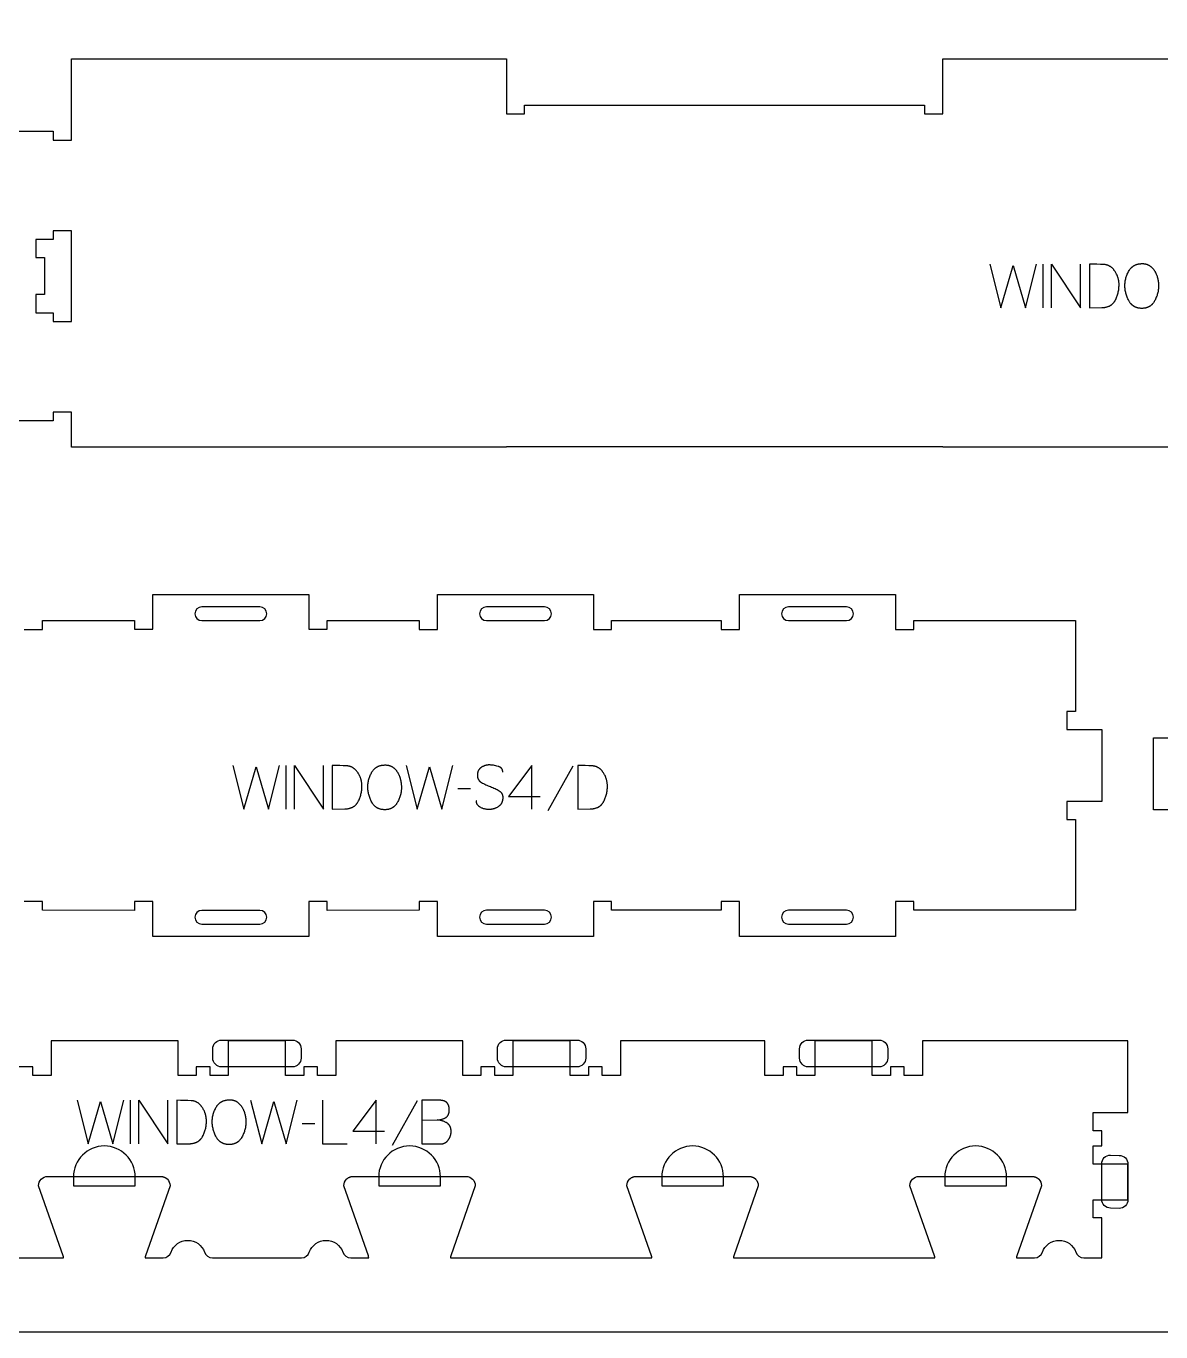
# Model space of a CAD drawing. Extents: x 0 to 4485, y 0 to 8771.
# Drawn here: x 813 to 1594, y 3763 to 4662 of the extents above; entities that cross this region are included whole.
import ezdxf

# ---------------------------------------------------------------- set-up
doc = ezdxf.new("R2010")
doc.units = 0
for name, color, linetype in [('0_SHEET_SPRUCEPLY_2440X122', 1, 'CONTINUOUS'), ('1_ANYTOOL_1MMDEEP_LABELS_S', 2, 'CONTINUOUS'), ('3_ANYTOOL_CUTTHROUGH_INSID', 4, 'CONTINUOUS'), ('4_ANYTOOL_CUTTHROUGH_OUTSI', 5, 'CONTINUOUS'), ('5_ANYTOOL_HALF_MILL_9MM_IN', 3, 'CONTINUOUS')]:
    doc.layers.add(name, color=color, linetype=linetype)

msp = doc.modelspace()

# ---------------------------------------------------------------- linework, layer by layer
at = {"layer": '0_SHEET_SPRUCEPLY_2440X122'}
msp.add_lwpolyline([(371.7, 4982.59), (371.7, 3762.59), (2811.7, 3762.59), (2811.7, 4982.59)], close=True, dxfattribs=at)
at = {"layer": '1_ANYTOOL_1MMDEEP_LABELS_S', "color": 2}
for points in [[(1476.33, 4498.04), (1484.04, 4468.04), (1492.49, 4497.14), (1500.97, 4468.04), (1508.47, 4498.04)], [(1512.84, 4498.04), (1512.84, 4468.04)], [(1518.84, 4468.04), (1518.84, 4498.04), (1538.9, 4468.04), (1538.9, 4498.04)], [(954.99, 4152.73), (962.7, 4122.73), (971.15, 4151.83), (979.63, 4122.73), (987.13, 4152.73)], [(991.5, 4152.73), (991.5, 4122.73)], [(997.5, 4122.73), (997.5, 4152.73), (1017.56, 4122.73), (1017.56, 4152.73)], [(1074.39, 4152.73), (1082.1, 4122.73), (1090.55, 4151.83), (1099.03, 4122.73), (1106.53, 4152.73)], [(1140.99, 4148.14), (1140.99, 4148.33), (1140.98, 4148.42), (1140.98, 4148.52), (1140.97, 4148.61), (1140.96, 4148.7), (1140.95, 4148.78), (1140.94, 4148.87), (1140.92, 4148.96), (1140.91, 4149.04), (1140.89, 4149.13), (1140.87, 4149.21), (1140.85, 4149.29), (1140.83, 4149.37), (1140.81, 4149.45), (1140.78, 4149.53), (1140.76, 4149.61), (1140.73, 4149.69), (1140.7, 4149.76), (1140.67, 4149.84), (1140.64, 4149.91), (1140.6, 4149.99), (1140.56, 4150.06), (1140.53, 4150.13), (1140.49, 4150.2), (1140.45, 4150.27), (1140.4, 4150.34), (1140.36, 4150.4), (1140.32, 4150.47), (1140.27, 4150.53), (1140.22, 4150.6), (1140.17, 4150.66), (1140.12, 4150.72), (1140.06, 4150.78), (1140.01, 4150.84), (1139.95, 4150.9), (1139.89, 4150.96), (1139.83, 4151.02), (1139.77, 4151.07), (1139.71, 4151.13), (1139.64, 4151.18), (1139.58, 4151.23), (1139.51, 4151.28), (1139.44, 4151.33), (1139.37, 4151.38), (1139.29, 4151.43), (1139.22, 4151.48), (1139.14, 4151.53), (1139.07, 4151.57), (1138.99, 4151.62), (1138.91, 4151.66), (1138.82, 4151.7), (1138.65, 4151.78), (1138.48, 4151.86), (1138.3, 4151.93), (1138.11, 4152), (1137.91, 4152.07), (1137.71, 4152.13), (1136.9, 4152.35), (1136.1, 4152.54), (1135.31, 4152.7), (1134.54, 4152.84), (1134.16, 4152.89), (1133.79, 4152.94), (1133.41, 4152.98), (1133.04, 4153.01), (1132.68, 4153.04), (1132.32, 4153.06), (1131.96, 4153.07), (1131.6, 4153.07), (1131.41, 4153.07), (1131.21, 4153.06), (1131.02, 4153.06), (1130.83, 4153.04), (1130.64, 4153.03), (1130.45, 4153.01), (1130.26, 4152.98), (1130.08, 4152.96), (1129.89, 4152.93), (1129.71, 4152.89), (1129.53, 4152.86), (1129.35, 4152.82), (1129.17, 4152.77), (1128.99, 4152.72), (1128.81, 4152.67), (1128.63, 4152.62), (1128.46, 4152.56), (1128.29, 4152.5), (1128.11, 4152.43), (1127.94, 4152.36), (1127.77, 4152.29), (1127.6, 4152.21), (1127.44, 4152.13), (1127.27, 4152.05), (1127.11, 4151.96), (1126.94, 4151.87), (1126.78, 4151.78), (1126.62, 4151.68), (1126.46, 4151.58), (1126.3, 4151.47), (1126.14, 4151.36), (1125.99, 4151.25), (1125.84, 4151.14), (1125.69, 4151.02), (1125.54, 4150.9), (1125.41, 4150.77), (1125.27, 4150.64), (1125.14, 4150.51), (1125.02, 4150.38), (1124.9, 4150.24), (1124.79, 4150.1), (1124.68, 4149.96), (1124.57, 4149.81), (1124.47, 4149.66), (1124.38, 4149.51), (1124.29, 4149.36), (1124.2, 4149.2), (1124.12, 4149.04), (1124.05, 4148.87), (1123.98, 4148.71), (1123.91, 4148.54), (1123.85, 4148.36), (1123.8, 4148.19), (1123.75, 4148.01), (1123.7, 4147.82), (1123.66, 4147.64), (1123.62, 4147.45), (1123.59, 4147.26), (1123.56, 4147.06), (1123.54, 4146.87), (1123.52, 4146.66), (1123.51, 4146.46), (1123.5, 4146.25), (1123.5, 4146.04), (1123.51, 4145.83), (1123.51, 4145.62), (1123.53, 4145.41), (1123.55, 4145.2), (1123.57, 4145), (1123.6, 4144.81), (1123.64, 4144.61), (1123.68, 4144.43), (1123.73, 4144.24), (1123.78, 4144.06), (1123.84, 4143.88), (1123.9, 4143.7), (1123.93, 4143.62), (1123.97, 4143.53), (1124.01, 4143.45), (1124.04, 4143.37), (1124.08, 4143.28), (1124.12, 4143.2), (1124.17, 4143.12), (1124.21, 4143.04), (1124.25, 4142.96), (1124.3, 4142.89), (1124.35, 4142.81), (1124.4, 4142.73), (1124.45, 4142.66), (1124.5, 4142.59), (1124.55, 4142.51), (1124.61, 4142.44), (1124.66, 4142.37), (1124.72, 4142.3), (1124.78, 4142.23), (1124.84, 4142.16), (1124.9, 4142.09), (1124.96, 4142.03), (1125.03, 4141.96), (1125.09, 4141.9), (1125.23, 4141.77), (1125.37, 4141.65), (1125.52, 4141.53), (1125.67, 4141.41), (1125.83, 4141.3), (1125.99, 4141.19), (1126.16, 4141.09), (1126.33, 4140.99), (1127.05, 4140.6), (1127.78, 4140.22), (1128.52, 4139.85), (1129.29, 4139.49), (1130.07, 4139.15), (1130.86, 4138.81), (1131.67, 4138.49), (1132.5, 4138.18), (1133.33, 4137.87), (1134.13, 4137.54), (1134.92, 4137.19), (1135.68, 4136.83), (1136.43, 4136.46), (1137.16, 4136.07), (1137.86, 4135.66), (1138.55, 4135.24), (1138.71, 4135.13), (1138.87, 4135.02), (1139.03, 4134.9), (1139.1, 4134.84), (1139.17, 4134.78), (1139.25, 4134.72), (1139.32, 4134.66), (1139.38, 4134.59), (1139.45, 4134.53), (1139.52, 4134.46), (1139.58, 4134.4), (1139.65, 4134.33), (1139.71, 4134.26), (1139.77, 4134.19), (1139.83, 4134.12), (1139.88, 4134.05), (1139.94, 4133.98), (1139.99, 4133.9), (1140.05, 4133.83), (1140.1, 4133.75), (1140.15, 4133.67), (1140.2, 4133.6), (1140.24, 4133.52), (1140.29, 4133.44), (1140.33, 4133.36), (1140.38, 4133.28), (1140.42, 4133.19), (1140.46, 4133.11), (1140.5, 4133.03), (1140.53, 4132.94), (1140.57, 4132.85), (1140.6, 4132.77), (1140.63, 4132.68), (1140.66, 4132.59), (1140.69, 4132.5), (1140.72, 4132.41), (1140.75, 4132.31), (1140.8, 4132.13), (1140.84, 4131.93), (1140.88, 4131.74), (1140.91, 4131.54), (1140.93, 4131.34), (1140.95, 4131.13), (1140.97, 4130.92), (1140.97, 4130.7), (1140.98, 4130.48), (1140.97, 4130.26), (1140.96, 4130.03), (1140.95, 4129.8), (1140.92, 4129.57), (1140.9, 4129.34), (1140.87, 4129.12), (1140.83, 4128.9), (1140.79, 4128.68), (1140.74, 4128.47), (1140.69, 4128.26), (1140.63, 4128.06), (1140.57, 4127.85), (1140.51, 4127.66), (1140.44, 4127.46), (1140.36, 4127.27), (1140.28, 4127.09), (1140.19, 4126.9), (1140.1, 4126.72), (1140, 4126.55), (1139.9, 4126.38), (1139.79, 4126.21), (1139.68, 4126.05), (1139.57, 4125.88), (1139.44, 4125.73), (1139.32, 4125.58), (1139.19, 4125.43), (1139.05, 4125.28), (1138.91, 4125.14), (1138.76, 4125), (1138.61, 4124.87), (1138.45, 4124.74), (1138.29, 4124.61), (1138.12, 4124.49), (1137.95, 4124.37), (1137.77, 4124.25), (1137.41, 4124.03), (1137.05, 4123.82), (1136.68, 4123.63), (1136.31, 4123.45), (1135.94, 4123.29), (1135.56, 4123.13), (1135.37, 4123.06), (1135.18, 4123), (1134.98, 4122.93), (1134.79, 4122.87), (1134.6, 4122.82), (1134.4, 4122.76), (1134.21, 4122.71), (1134.01, 4122.67), (1133.81, 4122.63), (1133.61, 4122.59), (1133.41, 4122.55), (1133.21, 4122.52), (1133.01, 4122.49), (1132.81, 4122.46), (1132.4, 4122.42), (1131.99, 4122.4), (1131.58, 4122.39), (1131.17, 4122.39), (1130.76, 4122.4), (1130.36, 4122.43), (1129.96, 4122.47), (1129.56, 4122.52), (1129.17, 4122.58), (1128.79, 4122.66), (1128.4, 4122.75), (1128.03, 4122.85), (1127.66, 4122.97), (1127.29, 4123.1), (1126.92, 4123.24), (1126.57, 4123.39), (1126.21, 4123.56), (1125.86, 4123.74), (1125.52, 4123.93), (1125.35, 4124.03), (1125.18, 4124.13), (1125.03, 4124.24), (1124.87, 4124.35), (1124.73, 4124.46), (1124.58, 4124.58), (1124.45, 4124.69), (1124.32, 4124.82), (1124.19, 4124.94), (1124.07, 4125.07), (1123.96, 4125.2), (1123.85, 4125.33), (1123.79, 4125.4), (1123.74, 4125.46), (1123.69, 4125.53), (1123.64, 4125.6), (1123.59, 4125.67), (1123.55, 4125.75), (1123.5, 4125.82), (1123.46, 4125.89), (1123.42, 4125.96), (1123.38, 4126.04), (1123.34, 4126.11), (1123.3, 4126.19), (1123.26, 4126.26), (1123.23, 4126.34), (1123.19, 4126.42), (1123.16, 4126.5), (1123.13, 4126.58), (1123.1, 4126.66), (1123.07, 4126.74), (1123.04, 4126.82), (1122.99, 4126.98), (1122.95, 4127.15), (1122.91, 4127.32), (1122.87, 4127.5), (1122.84, 4127.67), (1122.82, 4127.85), (1122.8, 4128.04), (1122.78, 4128.22), (1122.78, 4128.41), (1122.77, 4128.6)], [(1161, 4122.73), (1161.05, 4152.77), (1145.02, 4131.39)], [(1189.2, 4152.26), (1172.02, 4121.49)], [(1118.75, 4136.61), (1109.96, 4136.53)], [(1145.02, 4131.39), (1166.79, 4131.39)], [(847.88, 3922.12), (855.6, 3892.12), (864.04, 3921.22), (872.53, 3892.12), (880.03, 3922.12)], [(884.4, 3922.12), (884.4, 3892.12)], [(890.4, 3892.12), (890.4, 3922.12), (910.45, 3892.12), (910.45, 3922.12)], [(967.28, 3922.12), (975, 3892.12), (983.44, 3921.22), (991.93, 3892.12), (999.43, 3922.12)], [(1016.78, 3922.12), (1016.78, 3892.12), (1033.88, 3892.12)], [(1053.73, 3892.12), (1053.77, 3922.16), (1037.74, 3900.77)], [(1081.93, 3921.64), (1064.74, 3890.87)], [(1085.35, 3922.12), (1085.35, 3892.12), (1095.04, 3892.12), (1097.57, 3892.03), (1097.8, 3892.02), (1098.02, 3892.02), (1098.25, 3892.03), (1098.46, 3892.04), (1098.68, 3892.06), (1098.89, 3892.08), (1099.1, 3892.11), (1099.31, 3892.14), (1099.51, 3892.18), (1099.72, 3892.23), (1099.91, 3892.28), (1100.11, 3892.33), (1100.3, 3892.4), (1100.49, 3892.46), (1100.67, 3892.54), (1100.85, 3892.61), (1101.03, 3892.7), (1101.21, 3892.79), (1101.38, 3892.88), (1101.55, 3892.98), (1101.71, 3893.09), (1101.88, 3893.2), (1102.04, 3893.32), (1102.19, 3893.44), (1102.35, 3893.57), (1102.5, 3893.7), (1102.64, 3893.84), (1102.79, 3893.99), (1102.93, 3894.14), (1103.07, 3894.29), (1103.2, 3894.46), (1103.33, 3894.62), (1103.46, 3894.79), (1103.58, 3894.96), (1103.7, 3895.14), (1103.82, 3895.31), (1103.93, 3895.49), (1104.04, 3895.66), (1104.14, 3895.84), (1104.24, 3896.02), (1104.34, 3896.2), (1104.43, 3896.38), (1104.52, 3896.56), (1104.6, 3896.74), (1104.68, 3896.93), (1104.75, 3897.11), (1104.82, 3897.3), (1104.89, 3897.49), (1104.95, 3897.68), (1105.01, 3897.87), (1105.07, 3898.06), (1105.12, 3898.25), (1105.17, 3898.44), (1105.21, 3898.64), (1105.25, 3898.83), (1105.28, 3899.03), (1105.31, 3899.23), (1105.34, 3899.43), (1105.36, 3899.63), (1105.38, 3899.83), (1105.39, 3900.03), (1105.4, 3900.23), (1105.41, 3900.44), (1105.41, 3900.64), (1105.41, 3900.9), (1105.4, 3901.14), (1105.39, 3901.39), (1105.37, 3901.63), (1105.34, 3901.86), (1105.31, 3902.09), (1105.27, 3902.32), (1105.23, 3902.54), (1105.18, 3902.75), (1105.13, 3902.96), (1105.07, 3903.17), (1105, 3903.37), (1104.93, 3903.57), (1104.85, 3903.77), (1104.77, 3903.96), (1104.68, 3904.14), (1104.64, 3904.23), (1104.59, 3904.32), (1104.54, 3904.41), (1104.49, 3904.5), (1104.44, 3904.59), (1104.38, 3904.67), (1104.33, 3904.75), (1104.27, 3904.84), (1104.22, 3904.92), (1104.16, 3905), (1104.1, 3905.08), (1104.03, 3905.16), (1103.97, 3905.24), (1103.91, 3905.31), (1103.84, 3905.39), (1103.77, 3905.46), (1103.7, 3905.53), (1103.63, 3905.61), (1103.56, 3905.68), (1103.49, 3905.75), (1103.41, 3905.81), (1103.34, 3905.88), (1103.18, 3906.01), (1103.02, 3906.14), (1102.85, 3906.26), (1102.68, 3906.38), (1102.5, 3906.49), (1102.13, 3906.71), (1101.76, 3906.92), (1101.38, 3907.11), (1100.99, 3907.29), (1100.6, 3907.46), (1100.2, 3907.62), (1099.8, 3907.77), (1099.39, 3907.9), (1098.97, 3908.03), (1098.55, 3908.14), (1098.13, 3908.24), (1097.69, 3908.33), (1097.25, 3908.41), (1096.81, 3908.47), (1096.35, 3908.53), (1095.9, 3908.57)], [(1085.35, 3908.44), (1095.9, 3908.57), (1096.3, 3908.6), (1096.69, 3908.64), (1097.08, 3908.69), (1097.46, 3908.75), (1097.84, 3908.82), (1098.21, 3908.89), (1098.57, 3908.98), (1098.93, 3909.07), (1099.29, 3909.17), (1099.64, 3909.28), (1099.98, 3909.4), (1100.32, 3909.53), (1100.65, 3909.67), (1100.98, 3909.82), (1101.3, 3909.97), (1101.62, 3910.14), (1101.7, 3910.18), (1101.77, 3910.22), (1101.85, 3910.27), (1101.92, 3910.32), (1101.99, 3910.36), (1102.07, 3910.41), (1102.14, 3910.47), (1102.21, 3910.52), (1102.27, 3910.57), (1102.34, 3910.63), (1102.41, 3910.68), (1102.47, 3910.74), (1102.53, 3910.8), (1102.6, 3910.86), (1102.66, 3910.92), (1102.72, 3910.99), (1102.77, 3911.05), (1102.83, 3911.12), (1102.89, 3911.19), (1102.94, 3911.25), (1102.99, 3911.32), (1103.05, 3911.4), (1103.1, 3911.47), (1103.15, 3911.54), (1103.19, 3911.62), (1103.24, 3911.7), (1103.29, 3911.78), (1103.33, 3911.86), (1103.38, 3911.94), (1103.42, 3912.02), (1103.46, 3912.1), (1103.5, 3912.19), (1103.54, 3912.28), (1103.57, 3912.36), (1103.65, 3912.54), (1103.71, 3912.73), (1103.77, 3912.92), (1103.83, 3913.12), (1103.88, 3913.32), (1103.93, 3913.53), (1103.97, 3913.74), (1104.01, 3913.96), (1104.04, 3914.18), (1104.06, 3914.41), (1104.09, 3914.65), (1104.1, 3914.89), (1104.12, 3915.14), (1104.12, 3915.39), (1104.13, 3915.64), (1104.12, 3916.04), (1104.11, 3916.24), (1104.1, 3916.43), (1104.08, 3916.62), (1104.07, 3916.8), (1104.05, 3916.98), (1104.02, 3917.16), (1103.99, 3917.34), (1103.96, 3917.51), (1103.93, 3917.68), (1103.89, 3917.84), (1103.85, 3918.01), (1103.81, 3918.17), (1103.76, 3918.32), (1103.71, 3918.48), (1103.65, 3918.63), (1103.6, 3918.77), (1103.54, 3918.92), (1103.47, 3919.06), (1103.41, 3919.19), (1103.34, 3919.33), (1103.26, 3919.46), (1103.19, 3919.59), (1103.11, 3919.71), (1103.02, 3919.83), (1102.94, 3919.95), (1102.85, 3920.07), (1102.75, 3920.18), (1102.66, 3920.29), (1102.56, 3920.39), (1102.45, 3920.5), (1102.35, 3920.6), (1102.24, 3920.69), (1102.13, 3920.79), (1102.01, 3920.88), (1101.89, 3920.96), (1101.77, 3921.05), (1101.64, 3921.13), (1101.51, 3921.21), (1101.38, 3921.28), (1101.25, 3921.35), (1101.11, 3921.42), (1100.97, 3921.48), (1100.82, 3921.54), (1100.67, 3921.6), (1100.52, 3921.66), (1100.36, 3921.71), (1100.21, 3921.76), (1100.04, 3921.81), (1099.88, 3921.85), (1099.71, 3921.89), (1099.54, 3921.92), (1099.37, 3921.96), (1099.19, 3921.99), (1099.01, 3922.01), (1098.82, 3922.04), (1098.63, 3922.06), (1098.44, 3922.08), (1098.25, 3922.09), (1097.85, 3922.11), (1097.44, 3922.12), (1085.35, 3922.12)], [(1011.64, 3906), (1002.85, 3905.92)], [(1037.74, 3900.77), (1059.51, 3900.77)]]:
    msp.add_lwpolyline(points, dxfattribs=at)
for points in [[(1544.94, 4498.04), (1544.94, 4468.04), (1553.47, 4468.13), (1553.88, 4468.14), (1554.29, 4468.16), (1554.68, 4468.19), (1555.07, 4468.22), (1555.45, 4468.27), (1555.82, 4468.33), (1556.19, 4468.4), (1556.54, 4468.47), (1556.89, 4468.56), (1557.23, 4468.65), (1557.56, 4468.76), (1557.89, 4468.87), (1558.2, 4469), (1558.36, 4469.06), (1558.51, 4469.13), (1558.67, 4469.2), (1558.81, 4469.27), (1558.96, 4469.35), (1559.11, 4469.42), (1559.25, 4469.5), (1559.39, 4469.59), (1559.53, 4469.67), (1559.67, 4469.76), (1559.81, 4469.84), (1559.94, 4469.94), (1560.07, 4470.03), (1560.2, 4470.13), (1560.33, 4470.22), (1560.46, 4470.33), (1560.58, 4470.43), (1560.7, 4470.53), (1560.82, 4470.64), (1560.94, 4470.75), (1561.06, 4470.86), (1561.17, 4470.98), (1561.28, 4471.1), (1561.39, 4471.22), (1561.5, 4471.34), (1561.61, 4471.46), (1561.71, 4471.59), (1561.81, 4471.72), (1561.91, 4471.85), (1562.01, 4471.99), (1562.11, 4472.12), (1562.2, 4472.26), (1562.39, 4472.54), (1562.56, 4472.84), (1562.73, 4473.14), (1563.05, 4473.76), (1563.34, 4474.39), (1563.62, 4475.02), (1563.87, 4475.65), (1564.11, 4476.29), (1564.32, 4476.94), (1564.52, 4477.59), (1564.69, 4478.25), (1564.84, 4478.92), (1564.98, 4479.59), (1565.09, 4480.26), (1565.18, 4480.94), (1565.25, 4481.63), (1565.3, 4482.32), (1565.33, 4483.02), (1565.34, 4483.73), (1565.33, 4484.32), (1565.31, 4484.92), (1565.26, 4485.5), (1565.19, 4486.08), (1565.1, 4486.65), (1565.05, 4486.94), (1564.99, 4487.22), (1564.93, 4487.5), (1564.87, 4487.78), (1564.8, 4488.06), (1564.72, 4488.33), (1564.64, 4488.61), (1564.56, 4488.88), (1564.47, 4489.16), (1564.37, 4489.43), (1564.27, 4489.69), (1564.17, 4489.96), (1564.06, 4490.23), (1563.95, 4490.49), (1563.7, 4491.02), (1563.44, 4491.54), (1563.16, 4492.05), (1562.86, 4492.56), (1562.66, 4492.86), (1562.47, 4493.16), (1562.26, 4493.45), (1562.06, 4493.72), (1561.85, 4493.99), (1561.64, 4494.25), (1561.43, 4494.5), (1561.21, 4494.75), (1560.99, 4494.98), (1560.76, 4495.2), (1560.53, 4495.41), (1560.3, 4495.62), (1560.06, 4495.81), (1559.83, 4496), (1559.58, 4496.18), (1559.34, 4496.34), (1559.09, 4496.5), (1558.84, 4496.65), (1558.58, 4496.79), (1558.32, 4496.92), (1558.06, 4497.04), (1557.79, 4497.15), (1557.53, 4497.26), (1557.25, 4497.35), (1556.98, 4497.43), (1556.7, 4497.51), (1556.42, 4497.57), (1556.13, 4497.63), (1555.84, 4497.68), (1555.55, 4497.71), (1555.25, 4497.74), (1554.95, 4497.76), (1552.52, 4497.87), (1550.04, 4497.95), (1547.51, 4498.01)], [(1581.42, 4498.38), (1581.79, 4498.38), (1582.15, 4498.36), (1582.51, 4498.33), (1582.86, 4498.29), (1583.03, 4498.27), (1583.2, 4498.24), (1583.37, 4498.21), (1583.54, 4498.18), (1583.7, 4498.14), (1583.87, 4498.1), (1584.03, 4498.06), (1584.19, 4498.01), (1584.35, 4497.97), (1584.51, 4497.92), (1584.66, 4497.86), (1584.81, 4497.81), (1584.97, 4497.75), (1585.11, 4497.69), (1585.26, 4497.62), (1585.41, 4497.55), (1585.55, 4497.48), (1585.7, 4497.41), (1585.84, 4497.33), (1585.98, 4497.25), (1586.11, 4497.17), (1586.25, 4497.08), (1586.38, 4497), (1586.52, 4496.91), (1586.77, 4496.72), (1587.03, 4496.52), (1587.28, 4496.32), (1587.52, 4496.12), (1587.75, 4495.9), (1587.98, 4495.69), (1588.21, 4495.46), (1588.43, 4495.23), (1588.64, 4494.99), (1588.85, 4494.75), (1589.05, 4494.5), (1589.24, 4494.24), (1589.43, 4493.98), (1589.62, 4493.71), (1589.79, 4493.44), (1589.97, 4493.16), (1590.13, 4492.87), (1590.29, 4492.58), (1590.45, 4492.29), (1590.59, 4491.99), (1590.74, 4491.69), (1590.88, 4491.39), (1591.01, 4491.08), (1591.13, 4490.77), (1591.25, 4490.45), (1591.37, 4490.13), (1591.48, 4489.81), (1591.58, 4489.48), (1591.68, 4489.15), (1591.77, 4488.82), (1591.86, 4488.48), (1591.94, 4488.14), (1592.08, 4487.46), (1592.21, 4486.78), (1592.32, 4486.11), (1592.4, 4485.45), (1592.47, 4484.8), (1592.52, 4484.15), (1592.55, 4483.51), (1592.56, 4482.87), (1592.55, 4482.23), (1592.51, 4481.6), (1592.46, 4480.96), (1592.39, 4480.32), (1592.29, 4479.68), (1592.17, 4479.05), (1592.03, 4478.41), (1591.87, 4477.77), (1591.68, 4477.13), (1591.48, 4476.5), (1591.25, 4475.86), (1591, 4475.22), (1590.73, 4474.58), (1590.44, 4473.95), (1590.13, 4473.31), (1589.79, 4472.67), (1589.62, 4472.36), (1589.44, 4472.05), (1589.25, 4471.76), (1589.05, 4471.47), (1588.85, 4471.2), (1588.65, 4470.94), (1588.43, 4470.68), (1588.21, 4470.44), (1588.1, 4470.32), (1587.99, 4470.2), (1587.87, 4470.09), (1587.75, 4469.98), (1587.64, 4469.87), (1587.52, 4469.77), (1587.39, 4469.66), (1587.27, 4469.56), (1587.15, 4469.46), (1587.02, 4469.37), (1586.89, 4469.27), (1586.76, 4469.18), (1586.63, 4469.1), (1586.5, 4469.01), (1586.37, 4468.93), (1586.23, 4468.85), (1586.09, 4468.77), (1585.96, 4468.69), (1585.82, 4468.62), (1585.67, 4468.55), (1585.53, 4468.48), (1585.39, 4468.41), (1585.24, 4468.35), (1585.09, 4468.29), (1584.94, 4468.23), (1584.79, 4468.17), (1584.64, 4468.12), (1584.48, 4468.07), (1584.17, 4467.97), (1583.85, 4467.89), (1583.53, 4467.81), (1583.19, 4467.75), (1582.86, 4467.69), (1582.51, 4467.65), (1582.16, 4467.61), (1581.8, 4467.59), (1581.44, 4467.58), (1581.07, 4467.57), (1580.69, 4467.58), (1580.31, 4467.59), (1579.95, 4467.62), (1579.58, 4467.65), (1579.23, 4467.7), (1578.88, 4467.75), (1578.54, 4467.82), (1578.2, 4467.89), (1577.87, 4467.98), (1577.55, 4468.08), (1577.39, 4468.13), (1577.23, 4468.18), (1577.08, 4468.24), (1576.92, 4468.3), (1576.77, 4468.36), (1576.62, 4468.43), (1576.47, 4468.49), (1576.32, 4468.56), (1576.18, 4468.63), (1576.04, 4468.71), (1575.89, 4468.79), (1575.75, 4468.87), (1575.61, 4468.95), (1575.48, 4469.03), (1575.34, 4469.12), (1575.21, 4469.21), (1575.08, 4469.3), (1574.95, 4469.4), (1574.82, 4469.5), (1574.69, 4469.6), (1574.56, 4469.7), (1574.44, 4469.8), (1574.32, 4469.91), (1574.2, 4470.02), (1574.08, 4470.13), (1573.96, 4470.25), (1573.85, 4470.37), (1573.73, 4470.49), (1573.62, 4470.61), (1573.51, 4470.74), (1573.29, 4470.99), (1573.08, 4471.26), (1572.88, 4471.54), (1572.68, 4471.83), (1572.5, 4472.13), (1572.31, 4472.44), (1572.14, 4472.76), (1571.8, 4473.4), (1571.49, 4474.05), (1571.2, 4474.7), (1570.93, 4475.35), (1570.68, 4476), (1570.45, 4476.65), (1570.25, 4477.3), (1570.06, 4477.95), (1569.9, 4478.6), (1569.76, 4479.25), (1569.64, 4479.91), (1569.55, 4480.56), (1569.47, 4481.21), (1569.42, 4481.86), (1569.38, 4482.52), (1569.37, 4483.17), (1569.38, 4483.86), (1569.42, 4484.55), (1569.47, 4485.23), (1569.55, 4485.91), (1569.65, 4486.58), (1569.78, 4487.24), (1569.93, 4487.9), (1570.1, 4488.55), (1570.29, 4489.2), (1570.5, 4489.84), (1570.74, 4490.48), (1571, 4491.11), (1571.28, 4491.73), (1571.59, 4492.35), (1571.92, 4492.96), (1572.27, 4493.56), (1572.45, 4493.86), (1572.64, 4494.15), (1572.84, 4494.42), (1573.04, 4494.69), (1573.25, 4494.95), (1573.47, 4495.2), (1573.69, 4495.44), (1573.92, 4495.67), (1574.04, 4495.78), (1574.16, 4495.89), (1574.28, 4496), (1574.4, 4496.11), (1574.53, 4496.21), (1574.65, 4496.31), (1574.78, 4496.41), (1574.91, 4496.5), (1575.04, 4496.59), (1575.17, 4496.68), (1575.3, 4496.77), (1575.44, 4496.86), (1575.58, 4496.94), (1575.72, 4497.02), (1575.86, 4497.1), (1576, 4497.18), (1576.14, 4497.25), (1576.29, 4497.32), (1576.58, 4497.46), (1576.89, 4497.59), (1577.2, 4497.71), (1577.51, 4497.81), (1577.83, 4497.91), (1578.16, 4498), (1578.5, 4498.08), (1578.84, 4498.15), (1579.19, 4498.21), (1579.54, 4498.27), (1579.9, 4498.31), (1580.27, 4498.34), (1580.65, 4498.37), (1581.03, 4498.38)], [(1023.6, 4152.73), (1023.6, 4122.73), (1032.13, 4122.81), (1032.54, 4122.82), (1032.95, 4122.84), (1033.34, 4122.87), (1033.73, 4122.91), (1034.11, 4122.96), (1034.48, 4123.02), (1034.84, 4123.08), (1035.2, 4123.16), (1035.55, 4123.25), (1035.89, 4123.34), (1036.22, 4123.45), (1036.55, 4123.56), (1036.86, 4123.68), (1037.02, 4123.75), (1037.17, 4123.82), (1037.32, 4123.89), (1037.47, 4123.96), (1037.62, 4124.03), (1037.77, 4124.11), (1037.91, 4124.19), (1038.05, 4124.27), (1038.19, 4124.36), (1038.33, 4124.44), (1038.47, 4124.53), (1038.6, 4124.62), (1038.73, 4124.72), (1038.86, 4124.81), (1038.99, 4124.91), (1039.11, 4125.01), (1039.24, 4125.12), (1039.36, 4125.22), (1039.48, 4125.33), (1039.6, 4125.44), (1039.72, 4125.55), (1039.83, 4125.67), (1039.94, 4125.78), (1040.05, 4125.9), (1040.16, 4126.03), (1040.27, 4126.15), (1040.37, 4126.28), (1040.47, 4126.41), (1040.57, 4126.54), (1040.67, 4126.67), (1040.77, 4126.81), (1040.86, 4126.95), (1041.05, 4127.23), (1041.22, 4127.53), (1041.39, 4127.83), (1041.7, 4128.45), (1042, 4129.07), (1042.28, 4129.7), (1042.53, 4130.34), (1042.77, 4130.98), (1042.98, 4131.63), (1043.18, 4132.28), (1043.35, 4132.94), (1043.5, 4133.6), (1043.63, 4134.27), (1043.75, 4134.95), (1043.84, 4135.63), (1043.91, 4136.32), (1043.96, 4137.01), (1043.99, 4137.71), (1044, 4138.41), (1043.99, 4139.01), (1043.96, 4139.6), (1043.92, 4140.19), (1043.85, 4140.77), (1043.76, 4141.34), (1043.71, 4141.62), (1043.65, 4141.91), (1043.59, 4142.19), (1043.53, 4142.47), (1043.46, 4142.75), (1043.38, 4143.02), (1043.3, 4143.3), (1043.22, 4143.57), (1043.13, 4143.84), (1043.03, 4144.11), (1042.93, 4144.38), (1042.83, 4144.65), (1042.72, 4144.92), (1042.6, 4145.18), (1042.36, 4145.71), (1042.1, 4146.22), (1041.82, 4146.74), (1041.52, 4147.24), (1041.32, 4147.55), (1041.12, 4147.85), (1040.92, 4148.13), (1040.72, 4148.41), (1040.51, 4148.68), (1040.3, 4148.94), (1040.08, 4149.19), (1039.87, 4149.43), (1039.64, 4149.67), (1039.42, 4149.89), (1039.19, 4150.1), (1038.96, 4150.31), (1038.72, 4150.5), (1038.48, 4150.69), (1038.24, 4150.86), (1038, 4151.03), (1037.75, 4151.19), (1037.5, 4151.34), (1037.24, 4151.48), (1036.98, 4151.61), (1036.72, 4151.73), (1036.45, 4151.84), (1036.18, 4151.94), (1035.91, 4152.04), (1035.64, 4152.12), (1035.36, 4152.2), (1035.07, 4152.26), (1034.79, 4152.32), (1034.5, 4152.36), (1034.21, 4152.4), (1033.91, 4152.43), (1033.61, 4152.45), (1031.18, 4152.56), (1028.7, 4152.64), (1026.17, 4152.7)], [(1060.07, 4153.07), (1060.45, 4153.07), (1060.81, 4153.05), (1061.17, 4153.02), (1061.52, 4152.98), (1061.69, 4152.95), (1061.86, 4152.93), (1062.03, 4152.9), (1062.2, 4152.86), (1062.36, 4152.83), (1062.53, 4152.79), (1062.69, 4152.75), (1062.85, 4152.7), (1063.01, 4152.65), (1063.16, 4152.6), (1063.32, 4152.55), (1063.47, 4152.49), (1063.62, 4152.44), (1063.77, 4152.37), (1063.92, 4152.31), (1064.07, 4152.24), (1064.21, 4152.17), (1064.35, 4152.1), (1064.5, 4152.02), (1064.63, 4151.94), (1064.77, 4151.86), (1064.91, 4151.77), (1065.04, 4151.68), (1065.17, 4151.59), (1065.43, 4151.41), (1065.69, 4151.21), (1065.94, 4151.01), (1066.18, 4150.8), (1066.41, 4150.59), (1066.64, 4150.37), (1066.87, 4150.15), (1067.09, 4149.92), (1067.3, 4149.68), (1067.51, 4149.44), (1067.71, 4149.19), (1067.9, 4148.93), (1068.09, 4148.67), (1068.27, 4148.4), (1068.45, 4148.12), (1068.62, 4147.84), (1068.79, 4147.56), (1068.95, 4147.27), (1069.1, 4146.97), (1069.25, 4146.68), (1069.4, 4146.38), (1069.53, 4146.07), (1069.67, 4145.77), (1069.79, 4145.45), (1069.91, 4145.14), (1070.03, 4144.82), (1070.14, 4144.5), (1070.24, 4144.17), (1070.34, 4143.84), (1070.43, 4143.51), (1070.51, 4143.17), (1070.6, 4142.83), (1070.74, 4142.15), (1070.87, 4141.47), (1070.97, 4140.8), (1071.06, 4140.14), (1071.13, 4139.48), (1071.18, 4138.84), (1071.21, 4138.19), (1071.22, 4137.56), (1071.21, 4136.92), (1071.17, 4136.28), (1071.12, 4135.65), (1071.04, 4135.01), (1070.95, 4134.37), (1070.83, 4133.73), (1070.69, 4133.1), (1070.53, 4132.46), (1070.34, 4131.82), (1070.14, 4131.18), (1069.91, 4130.55), (1069.66, 4129.91), (1069.39, 4129.27), (1069.1, 4128.63), (1068.79, 4128), (1068.45, 4127.36), (1068.28, 4127.04), (1068.09, 4126.74), (1067.91, 4126.45), (1067.71, 4126.16), (1067.51, 4125.89), (1067.3, 4125.62), (1067.09, 4125.37), (1066.87, 4125.13), (1066.76, 4125.01), (1066.65, 4124.89), (1066.53, 4124.78), (1066.41, 4124.67), (1066.29, 4124.56), (1066.17, 4124.45), (1066.05, 4124.35), (1065.93, 4124.25), (1065.81, 4124.15), (1065.68, 4124.06), (1065.55, 4123.96), (1065.42, 4123.87), (1065.29, 4123.78), (1065.16, 4123.7), (1065.03, 4123.61), (1064.89, 4123.53), (1064.75, 4123.45), (1064.61, 4123.38), (1064.47, 4123.3), (1064.33, 4123.23), (1064.19, 4123.17), (1064.04, 4123.1), (1063.9, 4123.04), (1063.75, 4122.97), (1063.6, 4122.92), (1063.45, 4122.86), (1063.3, 4122.81), (1063.14, 4122.76), (1062.83, 4122.66), (1062.51, 4122.58), (1062.18, 4122.5), (1061.85, 4122.44), (1061.51, 4122.38), (1061.17, 4122.34), (1060.82, 4122.3), (1060.46, 4122.28), (1060.1, 4122.26), (1059.73, 4122.26), (1059.35, 4122.26), (1058.97, 4122.28), (1058.6, 4122.3), (1058.24, 4122.34), (1057.89, 4122.38), (1057.54, 4122.44), (1057.19, 4122.51), (1056.86, 4122.58), (1056.53, 4122.67), (1056.21, 4122.76), (1056.05, 4122.82), (1055.89, 4122.87), (1055.74, 4122.93), (1055.58, 4122.99), (1055.43, 4123.05), (1055.28, 4123.11), (1055.13, 4123.18), (1054.98, 4123.25), (1054.84, 4123.32), (1054.69, 4123.4), (1054.55, 4123.47), (1054.41, 4123.55), (1054.27, 4123.64), (1054.14, 4123.72), (1054, 4123.81), (1053.87, 4123.9), (1053.73, 4123.99), (1053.6, 4124.09), (1053.47, 4124.18), (1053.35, 4124.28), (1053.22, 4124.39), (1053.1, 4124.49), (1052.98, 4124.6), (1052.86, 4124.71), (1052.74, 4124.82), (1052.62, 4124.94), (1052.5, 4125.05), (1052.39, 4125.17), (1052.28, 4125.3), (1052.17, 4125.42), (1051.95, 4125.68), (1051.74, 4125.95), (1051.54, 4126.23), (1051.34, 4126.52), (1051.15, 4126.82), (1050.97, 4127.12), (1050.8, 4127.44), (1050.46, 4128.09), (1050.15, 4128.74), (1049.86, 4129.39), (1049.59, 4130.04), (1049.34, 4130.69), (1049.11, 4131.34), (1048.91, 4131.99), (1048.72, 4132.64), (1048.56, 4133.29), (1048.42, 4133.94), (1048.3, 4134.59), (1048.2, 4135.25), (1048.13, 4135.9), (1048.07, 4136.55), (1048.04, 4137.2), (1048.03, 4137.86), (1048.04, 4138.55), (1048.08, 4139.24), (1048.13, 4139.92), (1048.21, 4140.6), (1048.31, 4141.27), (1048.44, 4141.93), (1048.58, 4142.59), (1048.75, 4143.24), (1048.95, 4143.89), (1049.16, 4144.53), (1049.4, 4145.16), (1049.66, 4145.79), (1049.94, 4146.42), (1050.25, 4147.03), (1050.57, 4147.64), (1050.92, 4148.25), (1051.11, 4148.55), (1051.3, 4148.83), (1051.5, 4149.11), (1051.7, 4149.38), (1051.91, 4149.64), (1052.13, 4149.89), (1052.35, 4150.13), (1052.58, 4150.36), (1052.7, 4150.47), (1052.82, 4150.58), (1052.94, 4150.69), (1053.06, 4150.79), (1053.18, 4150.9), (1053.31, 4151), (1053.44, 4151.09), (1053.57, 4151.19), (1053.7, 4151.28), (1053.83, 4151.37), (1053.96, 4151.46), (1054.1, 4151.55), (1054.24, 4151.63), (1054.38, 4151.71), (1054.52, 4151.79), (1054.66, 4151.87), (1054.8, 4151.94), (1054.95, 4152.01), (1055.24, 4152.15), (1055.55, 4152.28), (1055.85, 4152.39), (1056.17, 4152.5), (1056.49, 4152.6), (1056.82, 4152.69), (1057.16, 4152.77), (1057.5, 4152.84), (1057.85, 4152.9), (1058.2, 4152.95), (1058.56, 4153), (1058.93, 4153.03), (1059.3, 4153.05), (1059.69, 4153.07)], [(1192.63, 4152.73), (1192.63, 4122.73), (1201.16, 4122.81), (1201.57, 4122.82), (1201.97, 4122.84), (1202.37, 4122.87), (1202.76, 4122.91), (1203.14, 4122.96), (1203.51, 4123.02), (1203.87, 4123.08), (1204.23, 4123.16), (1204.58, 4123.25), (1204.92, 4123.34), (1205.25, 4123.45), (1205.58, 4123.56), (1205.89, 4123.68), (1206.05, 4123.75), (1206.2, 4123.82), (1206.35, 4123.89), (1206.5, 4123.96), (1206.65, 4124.03), (1206.8, 4124.11), (1206.94, 4124.19), (1207.08, 4124.27), (1207.22, 4124.36), (1207.36, 4124.44), (1207.49, 4124.53), (1207.63, 4124.62), (1207.76, 4124.72), (1207.89, 4124.81), (1208.02, 4124.91), (1208.14, 4125.01), (1208.27, 4125.12), (1208.39, 4125.22), (1208.51, 4125.33), (1208.63, 4125.44), (1208.74, 4125.55), (1208.86, 4125.67), (1208.97, 4125.78), (1209.08, 4125.9), (1209.19, 4126.03), (1209.29, 4126.15), (1209.4, 4126.28), (1209.5, 4126.41), (1209.6, 4126.54), (1209.7, 4126.67), (1209.8, 4126.81), (1209.89, 4126.95), (1210.07, 4127.23), (1210.25, 4127.53), (1210.42, 4127.83), (1210.73, 4128.45), (1211.03, 4129.07), (1211.31, 4129.7), (1211.56, 4130.34), (1211.8, 4130.98), (1212.01, 4131.63), (1212.2, 4132.28), (1212.38, 4132.94), (1212.53, 4133.6), (1212.66, 4134.27), (1212.78, 4134.95), (1212.87, 4135.63), (1212.94, 4136.32), (1212.99, 4137.01), (1213.02, 4137.71), (1213.03, 4138.41), (1213.02, 4139.01), (1212.99, 4139.6), (1212.94, 4140.19), (1212.88, 4140.77), (1212.79, 4141.34), (1212.74, 4141.62), (1212.68, 4141.91), (1212.62, 4142.19), (1212.56, 4142.47), (1212.48, 4142.75), (1212.41, 4143.02), (1212.33, 4143.3), (1212.24, 4143.57), (1212.15, 4143.84), (1212.06, 4144.11), (1211.96, 4144.38), (1211.86, 4144.65), (1211.75, 4144.92), (1211.63, 4145.18), (1211.39, 4145.71), (1211.13, 4146.22), (1210.85, 4146.74), (1210.55, 4147.24), (1210.35, 4147.55), (1210.15, 4147.85), (1209.95, 4148.13), (1209.75, 4148.41), (1209.54, 4148.68), (1209.33, 4148.94), (1209.11, 4149.19), (1208.89, 4149.43), (1208.67, 4149.67), (1208.45, 4149.89), (1208.22, 4150.1), (1207.99, 4150.31), (1207.75, 4150.5), (1207.51, 4150.69), (1207.27, 4150.86), (1207.03, 4151.03), (1206.78, 4151.19), (1206.52, 4151.34), (1206.27, 4151.48), (1206.01, 4151.61), (1205.75, 4151.73), (1205.48, 4151.84), (1205.21, 4151.94), (1204.94, 4152.04), (1204.66, 4152.12), (1204.39, 4152.2), (1204.1, 4152.26), (1203.82, 4152.32), (1203.53, 4152.36), (1203.23, 4152.4), (1202.94, 4152.43), (1202.64, 4152.45), (1200.2, 4152.56), (1197.73, 4152.64), (1195.2, 4152.7)], [(916.5, 3922.12), (916.5, 3892.12), (925.03, 3892.2), (925.44, 3892.21), (925.84, 3892.23), (926.24, 3892.26), (926.62, 3892.3), (927, 3892.35), (927.38, 3892.4), (927.74, 3892.47), (928.1, 3892.55), (928.44, 3892.63), (928.78, 3892.73), (929.12, 3892.83), (929.44, 3892.95), (929.76, 3893.07), (929.91, 3893.14), (930.07, 3893.2), (930.22, 3893.27), (930.37, 3893.35), (930.52, 3893.42), (930.66, 3893.5), (930.8, 3893.58), (930.95, 3893.66), (931.09, 3893.74), (931.22, 3893.83), (931.36, 3893.92), (931.49, 3894.01), (931.63, 3894.1), (931.76, 3894.2), (931.88, 3894.3), (932.01, 3894.4), (932.13, 3894.5), (932.26, 3894.61), (932.38, 3894.72), (932.49, 3894.83), (932.61, 3894.94), (932.72, 3895.05), (932.84, 3895.17), (932.95, 3895.29), (933.05, 3895.41), (933.16, 3895.54), (933.27, 3895.66), (933.37, 3895.79), (933.47, 3895.92), (933.57, 3896.06), (933.66, 3896.2), (933.76, 3896.33), (933.94, 3896.62), (934.12, 3896.91), (934.28, 3897.22), (934.6, 3897.83), (934.9, 3898.46), (935.17, 3899.09), (935.43, 3899.73), (935.66, 3900.37), (935.88, 3901.01), (936.07, 3901.67), (936.24, 3902.33), (936.4, 3902.99), (936.53, 3903.66), (936.64, 3904.34), (936.73, 3905.02), (936.81, 3905.71), (936.86, 3906.4), (936.89, 3907.1), (936.9, 3907.8), (936.89, 3908.4), (936.86, 3908.99), (936.81, 3909.57), (936.74, 3910.15), (936.65, 3910.73), (936.6, 3911.01), (936.55, 3911.29), (936.49, 3911.57), (936.42, 3911.85), (936.35, 3912.13), (936.28, 3912.41), (936.2, 3912.68), (936.11, 3912.96), (936.02, 3913.23), (935.93, 3913.5), (935.83, 3913.77), (935.72, 3914.04), (935.61, 3914.3), (935.5, 3914.57), (935.26, 3915.09), (934.99, 3915.61), (934.71, 3916.12), (934.41, 3916.63), (934.22, 3916.94), (934.02, 3917.23), (933.82, 3917.52), (933.61, 3917.8), (933.4, 3918.07), (933.19, 3918.33), (932.98, 3918.58), (932.76, 3918.82), (932.54, 3919.05), (932.31, 3919.27), (932.08, 3919.49), (931.85, 3919.69), (931.62, 3919.89), (931.38, 3920.07), (931.14, 3920.25), (930.89, 3920.42), (930.64, 3920.58), (930.39, 3920.72), (930.14, 3920.86), (929.88, 3920.99), (929.61, 3921.12), (929.35, 3921.23), (929.08, 3921.33), (928.81, 3921.42), (928.53, 3921.51), (928.25, 3921.58), (927.97, 3921.65), (927.68, 3921.7), (927.39, 3921.75), (927.1, 3921.79), (926.8, 3921.82), (926.5, 3921.84), (924.07, 3921.94), (921.59, 3922.02), (919.07, 3922.08)], [(952.97, 3922.46), (953.34, 3922.45), (953.7, 3922.44), (954.06, 3922.41), (954.41, 3922.37), (954.58, 3922.34), (954.76, 3922.31), (954.92, 3922.28), (955.09, 3922.25), (955.26, 3922.21), (955.42, 3922.18), (955.58, 3922.13), (955.74, 3922.09), (955.9, 3922.04), (956.06, 3921.99), (956.21, 3921.94), (956.37, 3921.88), (956.52, 3921.82), (956.67, 3921.76), (956.82, 3921.69), (956.96, 3921.63), (957.11, 3921.56), (957.25, 3921.48), (957.39, 3921.41), (957.53, 3921.33), (957.67, 3921.24), (957.8, 3921.16), (957.94, 3921.07), (958.07, 3920.98), (958.33, 3920.79), (958.58, 3920.6), (958.83, 3920.4), (959.07, 3920.19), (959.31, 3919.98), (959.54, 3919.76), (959.76, 3919.53), (959.98, 3919.3), (960.19, 3919.07), (960.4, 3918.82), (960.6, 3918.57), (960.8, 3918.32), (960.99, 3918.05), (961.17, 3917.79), (961.35, 3917.51), (961.52, 3917.23), (961.68, 3916.94), (961.84, 3916.65), (962, 3916.36), (962.15, 3916.06), (962.29, 3915.76), (962.43, 3915.46), (962.56, 3915.15), (962.69, 3914.84), (962.81, 3914.53), (962.92, 3914.21), (963.03, 3913.88), (963.13, 3913.56), (963.23, 3913.23), (963.32, 3912.89), (963.41, 3912.56), (963.49, 3912.22), (963.64, 3911.53), (963.76, 3910.86), (963.87, 3910.19), (963.96, 3909.53), (964.02, 3908.87), (964.07, 3908.22), (964.1, 3907.58), (964.11, 3906.94), (964.1, 3906.31), (964.07, 3905.67), (964.01, 3905.03), (963.94, 3904.39), (963.84, 3903.76), (963.72, 3903.12), (963.58, 3902.48), (963.42, 3901.84), (963.24, 3901.21), (963.03, 3900.57), (962.8, 3899.93), (962.56, 3899.29), (962.29, 3898.66), (961.99, 3898.02), (961.68, 3897.38), (961.35, 3896.74), (961.17, 3896.43), (960.99, 3896.13), (960.8, 3895.83), (960.61, 3895.55), (960.41, 3895.27), (960.2, 3895.01), (959.98, 3894.76), (959.77, 3894.51), (959.65, 3894.39), (959.54, 3894.28), (959.42, 3894.17), (959.31, 3894.05), (959.19, 3893.95), (959.07, 3893.84), (958.95, 3893.74), (958.82, 3893.64), (958.7, 3893.54), (958.57, 3893.44), (958.45, 3893.35), (958.32, 3893.26), (958.19, 3893.17), (958.05, 3893.08), (957.92, 3893), (957.78, 3892.92), (957.65, 3892.84), (957.51, 3892.76), (957.37, 3892.69), (957.23, 3892.62), (957.08, 3892.55), (956.94, 3892.49), (956.79, 3892.42), (956.64, 3892.36), (956.49, 3892.3), (956.34, 3892.25), (956.19, 3892.19), (956.04, 3892.14), (955.72, 3892.05), (955.4, 3891.96), (955.08, 3891.89), (954.75, 3891.82), (954.41, 3891.77), (954.07, 3891.72), (953.71, 3891.69), (953.36, 3891.66), (952.99, 3891.65), (952.63, 3891.64), (952.24, 3891.65), (951.87, 3891.66), (951.5, 3891.69), (951.14, 3891.72), (950.78, 3891.77), (950.43, 3891.83), (950.09, 3891.89), (949.75, 3891.97), (949.42, 3892.05), (949.1, 3892.15), (948.94, 3892.2), (948.79, 3892.26), (948.63, 3892.31), (948.48, 3892.37), (948.32, 3892.44), (948.17, 3892.5), (948.02, 3892.57), (947.88, 3892.64), (947.73, 3892.71), (947.59, 3892.78), (947.45, 3892.86), (947.31, 3892.94), (947.17, 3893.02), (947.03, 3893.11), (946.89, 3893.19), (946.76, 3893.28), (946.63, 3893.38), (946.5, 3893.47), (946.37, 3893.57), (946.24, 3893.67), (946.12, 3893.77), (945.99, 3893.88), (945.87, 3893.98), (945.75, 3894.09), (945.63, 3894.21), (945.51, 3894.32), (945.4, 3894.44), (945.28, 3894.56), (945.17, 3894.68), (945.06, 3894.81), (944.85, 3895.07), (944.64, 3895.34), (944.43, 3895.61), (944.24, 3895.9), (944.05, 3896.2), (943.87, 3896.51), (943.69, 3896.83), (943.36, 3897.48), (943.04, 3898.13), (942.75, 3898.78), (942.48, 3899.43), (942.23, 3900.07), (942.01, 3900.72), (941.8, 3901.38), (941.62, 3902.03), (941.45, 3902.68), (941.31, 3903.33), (941.2, 3903.98), (941.1, 3904.63), (941.02, 3905.28), (940.97, 3905.94), (940.94, 3906.59), (940.93, 3907.24), (940.94, 3907.94), (940.97, 3908.62), (941.03, 3909.31), (941.11, 3909.98), (941.21, 3910.65), (941.33, 3911.32), (941.48, 3911.98), (941.65, 3912.63), (941.84, 3913.27), (942.06, 3913.92), (942.29, 3914.55), (942.55, 3915.18), (942.84, 3915.8), (943.14, 3916.42), (943.47, 3917.03), (943.82, 3917.64), (944, 3917.93), (944.19, 3918.22), (944.39, 3918.5), (944.59, 3918.77), (944.8, 3919.03), (945.02, 3919.28), (945.25, 3919.52), (945.48, 3919.75), (945.59, 3919.86), (945.71, 3919.97), (945.83, 3920.07), (945.96, 3920.18), (946.08, 3920.28), (946.2, 3920.38), (946.33, 3920.48), (946.46, 3920.57), (946.59, 3920.67), (946.72, 3920.76), (946.86, 3920.85), (946.99, 3920.93), (947.13, 3921.02), (947.27, 3921.1), (947.41, 3921.18), (947.55, 3921.25), (947.7, 3921.33), (947.84, 3921.4), (948.14, 3921.54), (948.44, 3921.66), (948.75, 3921.78), (949.06, 3921.89), (949.39, 3921.99), (949.71, 3922.08), (950.05, 3922.16), (950.39, 3922.23), (950.74, 3922.29), (951.1, 3922.34), (951.46, 3922.38), (951.82, 3922.42), (952.2, 3922.44), (952.58, 3922.45)]]:
    msp.add_lwpolyline(points, close=True, dxfattribs=at)
at = {"layer": '3_ANYTOOL_CUTTHROUGH_INSID', "color": 4}
msp.add_lwpolyline([(843.95, 4521.07), (831.45, 4521.07), (831.45, 4515.07), (819.45, 4515.07), (819.45, 4502.57), (825.45, 4502.57), (825.45, 4477.07), (819.45, 4477.07), (819.45, 4464.57), (831.45, 4464.57), (831.45, 4458.57), (843.95, 4458.57)], close=True, dxfattribs=at)
for points in [[(973.7, 4252.52, 1), (973.7, 4262.02), (933.7, 4262.02, 1), (933.7, 4252.52)], [(1169.7, 4252.48, 1), (1169.7, 4261.98), (1129.7, 4261.98, 1), (1129.7, 4252.48)], [(1377.7, 4252.48, 1), (1377.7, 4261.98), (1337.7, 4261.98, 1), (1337.7, 4252.48)], [(973.7, 4052.93), (933.7, 4052.93, 1), (933.7, 4043.43), (973.7, 4043.43, 1)], [(1169.7, 4052.98), (1129.7, 4052.98, 1), (1129.7, 4043.48), (1169.7, 4043.48, 1)], [(1377.7, 4052.98), (1337.7, 4052.98, 1), (1337.7, 4043.48), (1377.7, 4043.48, 1)]]:
    msp.add_lwpolyline(points, format="xyb", close=True, dxfattribs=at)
at = {"layer": '4_ANYTOOL_CUTTHROUGH_OUTSI', "color": 5}
for points in [[(743.45, 4589.52), (831.45, 4589.52), (831.45, 4583.52), (843.95, 4583.52), (843.95, 4639.52), (1143.45, 4639.52), (1143.45, 4601.61), (1155.95, 4601.61), (1155.95, 4607.61), (1431.45, 4607.61), (1431.45, 4601.61), (1443.95, 4601.61), (1443.95, 4639.52), (1743.45, 4639.52)], [(1743.45, 4372.02), (1443.95, 4372.02), (1443.95, 4372.11), (1443.7, 4372.11), (1143.45, 4372.11), (1143.45, 4372.02), (843.95, 4372.02), (843.95, 4396.02), (831.45, 4396.02), (831.45, 4390.02), (743.45, 4390.02)], [(811.45, 4246.48), (823.95, 4246.48), (823.95, 4252.48), (887.45, 4252.52), (887.45, 4246.52), (899.95, 4246.52), (899.95, 4270.52), (1007.45, 4270.52), (1007.45, 4246.52), (1019.95, 4246.52), (1019.95, 4252.52), (1083.45, 4252.48), (1083.45, 4246.48), (1095.95, 4246.48), (1095.95, 4270.48), (1203.45, 4270.48), (1203.45, 4246.48), (1215.95, 4246.48), (1215.95, 4252.48), (1291.45, 4252.48), (1291.45, 4246.48), (1303.95, 4246.48), (1303.95, 4270.48), (1411.45, 4270.48), (1411.45, 4246.48), (1423.95, 4246.48), (1423.95, 4252.48), (1535.45, 4252.48), (1535.45, 4189.98), (1529.45, 4189.98), (1529.45, 4177.48), (1553.45, 4177.48), (1553.45, 4127.98), (1529.45, 4127.98), (1529.45, 4115.48), (1535.45, 4115.48), (1535.45, 4052.98), (1423.95, 4052.98), (1423.95, 4058.98), (1411.45, 4058.98), (1411.45, 4034.98), (1303.95, 4034.98), (1303.95, 4058.98), (1291.45, 4058.98), (1291.45, 4052.98), (1215.95, 4052.98), (1215.95, 4058.98), (1203.45, 4058.98), (1203.45, 4034.98), (1095.95, 4034.98), (1095.95, 4058.98), (1083.45, 4058.98), (1083.45, 4052.98), (1019.95, 4052.93), (1019.95, 4058.93), (1007.45, 4058.93), (1007.45, 4034.93), (899.95, 4034.93), (899.95, 4058.93), (887.45, 4058.93), (887.45, 4052.93), (823.95, 4052.98), (823.95, 4058.98), (811.45, 4058.98)], [(1612.95, 4122.23), (1588.95, 4122.23), (1588.95, 4171.73), (1612.95, 4171.73)]]:
    msp.add_lwpolyline(points, dxfattribs=at)
msp.add_lwpolyline([(699.81, 3813.63), (838.5, 3813.63, 0.061485), (838.26, 3815.02), (821.37, 3863.3), (821.35, 3863.34), (821.35, 3863.38), (821.35, 3863.38, -0.414214), (827.6, 3869.63), (905.6, 3869.63), (905.75, 3869.63), (905.9, 3869.63), (906.05, 3869.62), (906.2, 3869.61), (906.36, 3869.59), (906.51, 3869.57), (906.66, 3869.54), (906.81, 3869.52), (906.96, 3869.48), (907.11, 3869.45), (907.26, 3869.41), (907.41, 3869.37), (907.56, 3869.32), (907.7, 3869.27), (907.85, 3869.22), (907.99, 3869.16), (908.14, 3869.1), (908.28, 3869.03), (908.42, 3868.96), (908.56, 3868.89), (908.69, 3868.82), (908.82, 3868.74), (908.96, 3868.66), (909.08, 3868.57), (909.21, 3868.49), (909.34, 3868.4), (909.46, 3868.3), (909.58, 3868.21), (909.69, 3868.11), (909.8, 3868.01), (909.91, 3867.91), (910.02, 3867.8, -0.198912), (911.85, 3863.38), (911.85, 3863.34), (911.84, 3863.3), (894.94, 3815.02), (894.94, 3815.02, 0.061485), (894.71, 3813.63), (907.11, 3813.63, 0.317837), (912.53, 3817.47, -0.317837), (924.08, 3825.63, -0.317837), (935.63, 3817.47, 0.317837), (941.05, 3813.63), (1002.36, 3813.63, 0.317837), (1007.78, 3817.47, -0.317837), (1019.33, 3825.63, -0.317837), (1030.88, 3817.47, 0.317837), (1036.3, 3813.63), (1048.7, 3813.63, 0.061485), (1048.46, 3815.02), (1031.57, 3863.3), (1031.55, 3863.34), (1031.55, 3863.38), (1031.55, 3863.38, -0.198912), (1033.38, 3867.8), (1033.49, 3867.91), (1033.6, 3868.01), (1033.71, 3868.11), (1033.83, 3868.21), (1033.95, 3868.3), (1034.07, 3868.4), (1034.19, 3868.49), (1034.32, 3868.57), (1034.45, 3868.66), (1034.58, 3868.74), (1034.71, 3868.82), (1034.85, 3868.89), (1034.99, 3868.96), (1035.13, 3869.03), (1035.27, 3869.1), (1035.41, 3869.16), (1035.56, 3869.22), (1035.7, 3869.27), (1035.85, 3869.32), (1036, 3869.37), (1036.14, 3869.41), (1036.29, 3869.45), (1036.44, 3869.48), (1036.59, 3869.52), (1036.75, 3869.54), (1036.9, 3869.57), (1037.05, 3869.59), (1037.2, 3869.61), (1037.35, 3869.62), (1037.5, 3869.63), (1037.65, 3869.63), (1037.8, 3869.63), (1115.8, 3869.63, -0.414214), (1122.05, 3863.38), (1122.05, 3863.34), (1122.04, 3863.3), (1105.14, 3815.02), (1105.14, 3815.02, 0.061485), (1104.91, 3813.63), (1243.6, 3813.63, 0.061485), (1243.36, 3815.02), (1226.47, 3863.3), (1226.45, 3863.34), (1226.45, 3863.38), (1226.45, 3863.38, -0.198912), (1228.28, 3867.8), (1228.39, 3867.91), (1228.5, 3868.01), (1228.61, 3868.11), (1228.73, 3868.21), (1228.85, 3868.3), (1228.97, 3868.4), (1229.09, 3868.49), (1229.22, 3868.57), (1229.35, 3868.66), (1229.48, 3868.74), (1229.61, 3868.82), (1229.75, 3868.89), (1229.89, 3868.96), (1230.03, 3869.03), (1230.17, 3869.1), (1230.31, 3869.16), (1230.46, 3869.22), (1230.6, 3869.27), (1230.75, 3869.32), (1230.9, 3869.37), (1231.04, 3869.41), (1231.19, 3869.45), (1231.34, 3869.48), (1231.49, 3869.52), (1231.65, 3869.54), (1231.8, 3869.57), (1231.95, 3869.59), (1232.1, 3869.61), (1232.25, 3869.62), (1232.4, 3869.63), (1232.55, 3869.63), (1232.7, 3869.63), (1310.7, 3869.63), (1310.85, 3869.63), (1311, 3869.63), (1311.15, 3869.62), (1311.3, 3869.61), (1311.46, 3869.59), (1311.61, 3869.57), (1311.76, 3869.54), (1311.91, 3869.52), (1312.06, 3869.48), (1312.21, 3869.45), (1312.36, 3869.41), (1312.51, 3869.37), (1312.66, 3869.32), (1312.8, 3869.27), (1312.95, 3869.22), (1313.09, 3869.16), (1313.24, 3869.1), (1313.38, 3869.03), (1313.52, 3868.96), (1313.66, 3868.89), (1313.79, 3868.82), (1313.92, 3868.74), (1314.06, 3868.66), (1314.18, 3868.57), (1314.31, 3868.49), (1314.44, 3868.4), (1314.56, 3868.3), (1314.68, 3868.21), (1314.79, 3868.11), (1314.9, 3868.01), (1315.01, 3867.91), (1315.12, 3867.8, -0.198912), (1316.95, 3863.38), (1316.95, 3863.34), (1316.94, 3863.3), (1300.04, 3815.02), (1300.04, 3815.02, 0.061485), (1299.81, 3813.63), (1438.5, 3813.63, 0.061485), (1438.26, 3815.02), (1421.37, 3863.3), (1421.35, 3863.34), (1421.35, 3863.38), (1421.35, 3863.38, -0.414214), (1427.6, 3869.63), (1505.6, 3869.63), (1505.75, 3869.63), (1505.9, 3869.63), (1506.05, 3869.62), (1506.2, 3869.61), (1506.36, 3869.59), (1506.51, 3869.57), (1506.66, 3869.54), (1506.81, 3869.52), (1506.96, 3869.48), (1507.11, 3869.45), (1507.26, 3869.41), (1507.41, 3869.37), (1507.56, 3869.32), (1507.7, 3869.27), (1507.85, 3869.22), (1507.99, 3869.16), (1508.14, 3869.1), (1508.28, 3869.03), (1508.42, 3868.96), (1508.56, 3868.89), (1508.69, 3868.82), (1508.82, 3868.74), (1508.96, 3868.66), (1509.08, 3868.57), (1509.21, 3868.49), (1509.34, 3868.4), (1509.46, 3868.3), (1509.58, 3868.21), (1509.69, 3868.11), (1509.8, 3868.01), (1509.91, 3867.91), (1510.02, 3867.8, -0.198912), (1511.85, 3863.38), (1511.85, 3863.34), (1511.84, 3863.3), (1494.94, 3815.02), (1494.94, 3815.02, 0.061485), (1494.71, 3813.63), (1507.11, 3813.63, 0.317837), (1512.53, 3817.47, -0.707107), (1535.63, 3817.47, 0.317837), (1541.05, 3813.63), (1553.45, 3813.63), (1553.45, 3841.13), (1547.45, 3841.13), (1547.45, 3841.38), (1547.45, 3853.38), (1547.45, 3853.63), (1571.45, 3853.63), (1571.45, 3878.13), (1547.45, 3878.13), (1547.45, 3878.38), (1547.45, 3890.38), (1547.45, 3890.63), (1553.45, 3890.63), (1553.45, 3901.13), (1547.45, 3901.13), (1547.45, 3901.38), (1547.45, 3913.38), (1547.45, 3913.63), (1571.45, 3913.63), (1571.45, 3963.13), (1429.95, 3963.13), (1429.95, 3939.38), (1429.95, 3939.13), (1417.45, 3939.13), (1417.45, 3945.13), (1407.95, 3945.13), (1407.95, 3939.13), (1395.45, 3939.13), (1395.45, 3939.38), (1395.45, 3963.13), (1355.95, 3963.13), (1355.95, 3939.38), (1355.95, 3939.13), (1343.45, 3939.13), (1343.45, 3945.13), (1333.95, 3945.13), (1333.95, 3939.13), (1321.45, 3939.13), (1321.45, 3939.38), (1321.45, 3963.13), (1221.95, 3963.13), (1221.95, 3939.38), (1221.95, 3939.13), (1209.45, 3939.13), (1209.45, 3945.13), (1199.95, 3945.13), (1199.95, 3939.13), (1187.45, 3939.13), (1187.45, 3939.38), (1187.45, 3963.13), (1147.95, 3963.13), (1147.95, 3939.38), (1147.95, 3939.13), (1135.45, 3939.13), (1135.45, 3945.13), (1125.95, 3945.13), (1125.95, 3939.13), (1113.45, 3939.13), (1113.45, 3963.13), (1025.95, 3963.13), (1025.95, 3939.38), (1025.95, 3939.13), (1013.45, 3939.13), (1013.45, 3945.13), (1003.95, 3945.13), (1003.95, 3939.13), (991.45, 3939.13), (991.45, 3939.38), (991.45, 3963.13), (951.95, 3963.13), (951.95, 3939.38), (951.95, 3939.13), (939.45, 3939.13), (939.45, 3945.13), (929.95, 3945.13), (929.95, 3939.13), (917.45, 3939.13), (917.45, 3939.38), (917.45, 3963.13), (829.95, 3963.13), (829.95, 3939.38), (829.95, 3939.13), (817.45, 3939.13), (817.45, 3945.13), (807.95, 3945.13)], format="xyb", dxfattribs=at)
at = {"layer": '5_ANYTOOL_HALF_MILL_9MM_IN'}
for points in [[(947.33, 3945.13, -0.414214), (941.33, 3951.13), (941.33, 3957.63, -0.414214), (947.33, 3963.63), (996.08, 3963.63, -0.414214), (1002.08, 3957.63), (1002.08, 3951.13, -0.414214), (996.08, 3945.13)], [(1143.33, 3945.13, -0.414214), (1137.33, 3951.13), (1137.33, 3957.63, -0.414214), (1143.33, 3963.63), (1192.08, 3963.63, -0.414214), (1198.08, 3957.63), (1198.08, 3951.13, -0.414214), (1192.08, 3945.13)], [(1351.33, 3945.13, -0.414214), (1345.33, 3951.13), (1345.33, 3957.63, -0.414214), (1351.33, 3963.63), (1400.08, 3963.63, -0.414214), (1406.08, 3957.63), (1406.08, 3951.13, -0.414214), (1400.08, 3945.13)], [(887.85, 3869.38, 1), (845.35, 3869.38), (845.35, 3869.13), (845.35, 3863.13), (887.85, 3863.13), (887.85, 3869.13), (887.85, 3869.38)], [(1098.05, 3869.38, 1), (1055.55, 3869.38), (1055.55, 3869.13), (1055.55, 3863.13), (1098.05, 3863.13), (1098.05, 3869.13), (1098.05, 3869.38)], [(1292.95, 3869.38, 1), (1250.45, 3869.38), (1250.45, 3869.13), (1250.45, 3863.13), (1292.95, 3863.13), (1292.95, 3869.13), (1292.95, 3869.38)], [(1487.85, 3869.38, 1), (1445.35, 3869.38), (1445.35, 3869.13), (1445.35, 3863.13), (1487.85, 3863.13), (1487.85, 3869.13), (1487.85, 3869.38)], [(1559.45, 3847.88, -0.414214), (1553.45, 3853.88), (1553.45, 3878.38, -0.414214), (1559.45, 3884.38), (1565.45, 3884.13, -0.414214), (1571.45, 3878.13), (1571.45, 3853.63, -0.414214), (1565.45, 3847.63)]]:
    msp.add_lwpolyline(points, format="xyb", close=True, dxfattribs=at)

doc.saveas('drawing.dxf')
